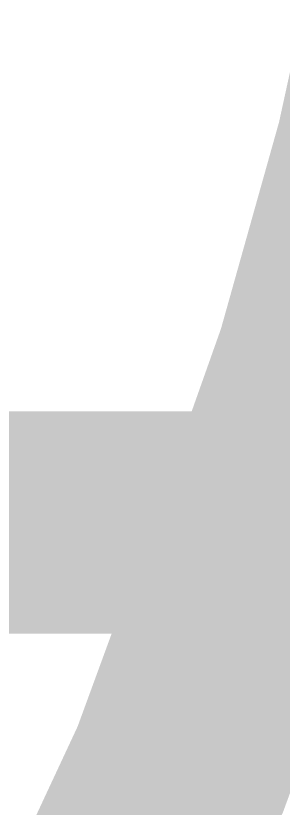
# Model space of a CAD drawing. Header units: inches. Extents: x 0 to 841, y 0 to 594.
# Drawn here: x 518.288 to 519.189, y 59.026 to 61.695 of the extents above; entities that cross this region are included whole.
import ezdxf

# ---------------------------------------------------------------- set-up
doc = ezdxf.new("R2010")
doc.units = ezdxf.units.IN
doc.layers.add('Sheet', color=255, linetype='Continuous')

msp = doc.modelspace()

# ---------------------------------------------------------------- linework, layer by layer
at = {"layer": 'Sheet'}
for points in [[(519.8309, 62.706, 0.7493, 0.7493, 0), (519.6961, 61.9648, 0.7493, 0.7493, 0), (519.5389, 61.2461, 0.7493, 0.7493, 0), (519.3368, 60.5275, 0.7493, 0.7493, 0), (519.0898, 59.8312, 0.7493, 0.7493, 0), (518.8427, 59.1574, 0.7493, 0.7493, 0), (518.5283, 58.4837, 0.7493, 0.7493, 0), (518.1915, 57.8548, 0.7493, 0.7493, 0), (517.8321, 57.226, 0.7493, 0.7493, 0), (517.4504, 56.5971, 0.7493, 0.7493, 0), (517.0237, 56.0132, 0.7493, 0.7493, 0), (516.5745, 55.4517, 0.7493, 0.7493, 0), (516.1029, 54.9127, 0.7493, 0.7493, 0), (515.6088, 54.3961, 0.7493, 0.7493, 0), (515.0923, 53.902, 0.7493, 0.7493, 0), (514.5533, 53.4304, 0.7493, 0.7493, 0), (513.9919, 52.9812, 0.7493, 0.7493, 0), (513.408, 52.5544, 0.7493, 0.7493, 0)], [(513.408, 52.5544, 0.7493, 0.7493, 0), (513.9919, 52.9812, 0.7493, 0.7493, 0), (514.5533, 53.4304, 0.7493, 0.7493, 0), (515.0923, 53.902, 0.7493, 0.7493, 0), (515.6088, 54.3961, 0.7493, 0.7493, 0), (516.1029, 54.9127, 0.7493, 0.7493, 0), (516.5745, 55.4517, 0.7493, 0.7493, 0), (517.0237, 56.0132, 0.7493, 0.7493, 0), (517.4504, 56.5971, 0.7493, 0.7493, 0), (517.8321, 57.226, 0.7493, 0.7493, 0), (518.1915, 57.8548, 0.7493, 0.7493, 0), (518.5283, 58.4837, 0.7493, 0.7493, 0), (518.8427, 59.1574, 0.7493, 0.7493, 0), (519.0898, 59.8312, 0.7493, 0.7493, 0), (519.3368, 60.5275, 0.7493, 0.7493, 0), (519.5389, 61.2461, 0.7493, 0.7493, 0), (519.6961, 61.9648, 0.7493, 0.7493, 0), (519.8309, 62.706, 0.7493, 0.7493, 0)], [(519.247, 59.9884, 0.2997, 0.2997, 0), (519.247, 60.0333, 0.2997, 0.2997, 0), (519.247, 60.0783, 0.2997, 0.2997, 0), (519.247, 60.1007, 0.2997, 0.2997, 0), (519.2694, 60.1456, 0.2997, 0.2997, 0), (519.2694, 60.1906, 0.2997, 0.2997, 0), (519.2919, 60.213, 0.2997, 0.2997, 0), (519.2919, 60.2579, 0.2997, 0.2997, 0), (519.3144, 60.2804, 0.2997, 0.2997, 0), (519.3144, 60.3253, 0.2997, 0.2997, 0), (519.3368, 60.3478, 0.2997, 0.2997, 0), (519.3593, 60.3927, 0.2997, 0.2997, 0)], [(519.247, 59.9884, 0.2997, 0.2997, 0), (519.247, 60.0333, 0.2997, 0.2997, 0), (519.247, 60.0783, 0.2997, 0.2997, 0), (519.247, 60.1007, 0.2997, 0.2997, 0), (519.2694, 60.1456, 0.2997, 0.2997, 0), (519.2694, 60.1906, 0.2997, 0.2997, 0), (519.2919, 60.213, 0.2997, 0.2997, 0), (519.2919, 60.2579, 0.2997, 0.2997, 0), (519.3144, 60.2804, 0.2997, 0.2997, 0), (519.3144, 60.3253, 0.2997, 0.2997, 0), (519.3368, 60.3478, 0.2997, 0.2997, 0), (519.3593, 60.3927, 0.2997, 0.2997, 0)], [(519.247, 59.9884, 0.2997, 0.2997, 0), (519.247, 60.0333, 0.2997, 0.2997, 0), (519.247, 60.0783, 0.2997, 0.2997, 0), (519.247, 60.1007, 0.2997, 0.2997, 0), (519.2694, 60.1456, 0.2997, 0.2997, 0), (519.2694, 60.1906, 0.2997, 0.2997, 0), (519.2919, 60.213, 0.2997, 0.2997, 0), (519.2919, 60.2579, 0.2997, 0.2997, 0), (519.3144, 60.2804, 0.2997, 0.2997, 0), (519.3144, 60.3253, 0.2997, 0.2997, 0), (519.3368, 60.3478, 0.2997, 0.2997, 0), (519.3593, 60.3927, 0.2997, 0.2997, 0)], [(519.247, 59.9884, 0.2997, 0.2997, 0), (519.247, 60.0333, 0.2997, 0.2997, 0), (519.247, 60.0783, 0.2997, 0.2997, 0), (519.247, 60.1007, 0.2997, 0.2997, 0), (519.2694, 60.1456, 0.2997, 0.2997, 0), (519.2694, 60.1906, 0.2997, 0.2997, 0), (519.2919, 60.213, 0.2997, 0.2997, 0), (519.2919, 60.2579, 0.2997, 0.2997, 0), (519.3144, 60.2804, 0.2997, 0.2997, 0), (519.3144, 60.3253, 0.2997, 0.2997, 0), (519.3368, 60.3478, 0.2997, 0.2997, 0), (519.3593, 60.3927, 0.2997, 0.2997, 0)], [(519.247, 59.9884, 0.2997, 0.2997, 0), (519.247, 60.0333, 0.2997, 0.2997, 0), (519.247, 60.0783, 0.2997, 0.2997, 0), (519.247, 60.1007, 0.2997, 0.2997, 0), (519.2694, 60.1456, 0.2997, 0.2997, 0), (519.2694, 60.1906, 0.2997, 0.2997, 0), (519.2919, 60.213, 0.2997, 0.2997, 0), (519.2919, 60.2579, 0.2997, 0.2997, 0), (519.3144, 60.2804, 0.2997, 0.2997, 0), (519.3144, 60.3253, 0.2997, 0.2997, 0), (519.3368, 60.3478, 0.2997, 0.2997, 0), (519.3593, 60.3927, 0.2997, 0.2997, 0)], [(515.0025, 59.9884, 0.7493, 0.7493, 0), (520.0105, 59.9884, 0.7493, 0.7493, 0)], [(515.0025, 59.9884, 0.7493, 0.7493, 0), (520.0105, 59.9884, 0.7493, 0.7493, 0), (535.0124, 59.9884, 0.7493, 0.7493, 0), (554.9998, 59.9884, 0.7493, 0.7493, 0)], [(515.0025, 59.9884, 0.2997, 0.2997, 0), (520.0105, 59.9884, 0.2997, 0.2997, 0)], [(519.3593, 59.5842, 0.2997, 0.2997, 0), (519.3368, 59.6291, 0.2997, 0.2997, 0), (519.3144, 59.6515, 0.2997, 0.2997, 0), (519.3144, 59.6965, 0.2997, 0.2997, 0), (519.2919, 59.7189, 0.2997, 0.2997, 0), (519.2919, 59.7638, 0.2997, 0.2997, 0), (519.2694, 59.7863, 0.2997, 0.2997, 0), (519.2694, 59.8312, 0.2997, 0.2997, 0), (519.247, 59.8761, 0.2997, 0.2997, 0), (519.247, 59.8986, 0.2997, 0.2997, 0), (519.247, 59.9435, 0.2997, 0.2997, 0), (519.247, 59.9884, 0.2997, 0.2997, 0)], [(519.247, 59.9884, 0.2997, 0.2997, 0), (519.247, 59.9884, 0.2997, 0.2997, 0)], [(519.3593, 59.5842, 0.2997, 0.2997, 0), (519.3368, 59.6291, 0.2997, 0.2997, 0), (519.3144, 59.6515, 0.2997, 0.2997, 0), (519.3144, 59.6965, 0.2997, 0.2997, 0), (519.2919, 59.7189, 0.2997, 0.2997, 0), (519.2919, 59.7638, 0.2997, 0.2997, 0), (519.2694, 59.7863, 0.2997, 0.2997, 0), (519.2694, 59.8312, 0.2997, 0.2997, 0), (519.247, 59.8761, 0.2997, 0.2997, 0), (519.247, 59.8986, 0.2997, 0.2997, 0), (519.247, 59.9435, 0.2997, 0.2997, 0), (519.247, 59.9884, 0.2997, 0.2997, 0)], [(519.247, 59.9884, 0.2997, 0.2997, 0), (519.247, 59.9884, 0.2997, 0.2997, 0)], [(519.3593, 59.5842, 0.2997, 0.2997, 0), (519.3368, 59.6291, 0.2997, 0.2997, 0), (519.3144, 59.6515, 0.2997, 0.2997, 0), (519.3144, 59.6965, 0.2997, 0.2997, 0), (519.2919, 59.7189, 0.2997, 0.2997, 0), (519.2919, 59.7638, 0.2997, 0.2997, 0), (519.2694, 59.7863, 0.2997, 0.2997, 0), (519.2694, 59.8312, 0.2997, 0.2997, 0), (519.247, 59.8761, 0.2997, 0.2997, 0), (519.247, 59.8986, 0.2997, 0.2997, 0), (519.247, 59.9435, 0.2997, 0.2997, 0), (519.247, 59.9884, 0.2997, 0.2997, 0)], [(519.247, 59.9884, 0.2997, 0.2997, 0), (519.247, 59.9884, 0.2997, 0.2997, 0)], [(519.3593, 59.5842, 0.2997, 0.2997, 0), (519.3368, 59.6291, 0.2997, 0.2997, 0), (519.3144, 59.6515, 0.2997, 0.2997, 0), (519.3144, 59.6965, 0.2997, 0.2997, 0), (519.2919, 59.7189, 0.2997, 0.2997, 0), (519.2919, 59.7638, 0.2997, 0.2997, 0), (519.2694, 59.7863, 0.2997, 0.2997, 0), (519.2694, 59.8312, 0.2997, 0.2997, 0), (519.247, 59.8761, 0.2997, 0.2997, 0), (519.247, 59.8986, 0.2997, 0.2997, 0), (519.247, 59.9435, 0.2997, 0.2997, 0), (519.247, 59.9884, 0.2997, 0.2997, 0)], [(519.247, 59.9884, 0.2997, 0.2997, 0), (519.247, 59.9884, 0.2997, 0.2997, 0)], [(519.3593, 59.5842, 0.2997, 0.2997, 0), (519.3368, 59.6291, 0.2997, 0.2997, 0), (519.3144, 59.6515, 0.2997, 0.2997, 0), (519.3144, 59.6965, 0.2997, 0.2997, 0), (519.2919, 59.7189, 0.2997, 0.2997, 0), (519.2919, 59.7638, 0.2997, 0.2997, 0), (519.2694, 59.7863, 0.2997, 0.2997, 0), (519.2694, 59.8312, 0.2997, 0.2997, 0), (519.247, 59.8761, 0.2997, 0.2997, 0), (519.247, 59.8986, 0.2997, 0.2997, 0), (519.247, 59.9435, 0.2997, 0.2997, 0), (519.247, 59.9884, 0.2997, 0.2997, 0)], [(519.247, 59.9884, 0.2997, 0.2997, 0), (519.247, 59.9884, 0.2997, 0.2997, 0)]]:
    msp.add_lwpolyline(points, format="xyseb", dxfattribs=at)

doc.saveas('drawing.dxf')
